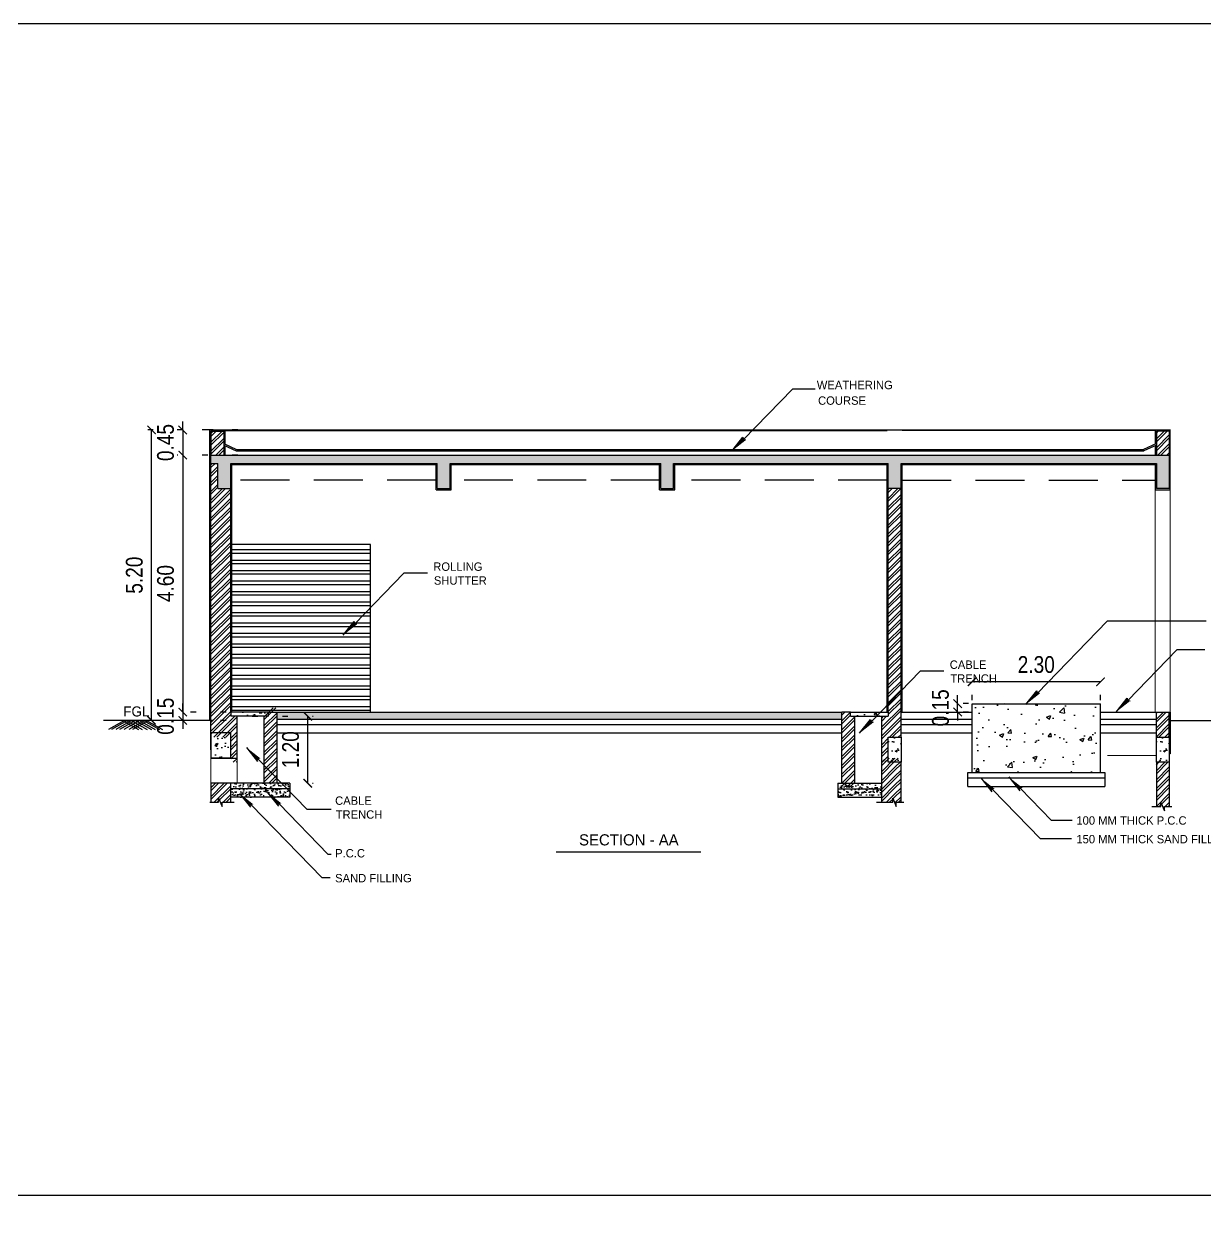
# Model space of a CAD drawing. Header units: metres. Extents: x 1422408 to 2267428, y 4130 to 80428.
# Drawn here: x 2267394.67 to 2267415.81, y 4237.39 to 4258.78 of the extents above; entities that cross this region are included whole.
import ezdxf

# ---------------------------------------------------------------- set-up
doc = ezdxf.new("R2010")
doc.units = ezdxf.units.M
doc.header["$LTSCALE"] = 3.5
doc.header["$MEASUREMENT"] = 0
doc.linetypes.add('DOT2', pattern=[0.125, 0, -0.125])
doc.linetypes.add('HIDDEN', pattern=[0.375, 0.25, -0.125])
doc.layers.get('0').update_dxf_attribs({"linetype": 'CONTINUOUS'})
doc.layers.get('DEFPOINTS').update_dxf_attribs({"linetype": 'CONTINUOUS'})
for name, color, linetype in [('ABOVE', 252, 'HIDDEN'), ('arrow', 30, 'CONTINUOUS'), ('COL', 2, 'CONTINUOUS'), ('COLUMN', 2, 'CONTINUOUS'), ('DOOR', 8, 'CONTINUOUS'), ('ED', 30, 'CONTINUOUS'), ('HATCH', 15, 'CONTINUOUS'), ('plastering', 42, 'CONTINUOUS'), ('TABLE', 14, 'CONTINUOUS'), ('TABLE TEXT', 7, 'CONTINUOUS'), ('TEXT', 4, 'CONTINUOUS'), ('TEXT1', 7, 'CONTINUOUS'), ('TEXT2', 7, 'CONTINUOUS'), ('WALL', 125, 'CONTINUOUS'), ('WALL HATCH', 15, 'CONTINUOUS')]:
    doc.layers.add(name, color=color, linetype=linetype)
doc.layers.add('BEAM', color=8, linetype='HIDDEN', lineweight=0)
doc.layers.add('EL', color=9, linetype='CONTINUOUS', lineweight=0)
doc.styles.add('ID', font='GOTHIC.TTF', dxfattribs={"width": 0.85})
doc.styles.add('USA TEXT', font='GOTHIC.TTF')
doc.dimstyles.new('1-100-ID', dxfattribs={"dimtxt": 0.3, "dimasz": 0.15, "dimexe": 0.1, "dimexo": 0.06, "dimgap": 0.15, "dimtad": 1, "dimzin": 3, "dimdsep": 46, "dimtxsty": 'ID', "dimblk": 'ARCHTICK', "dimcen": 0, "dimclrd": 252, "dimclre": 252, "dimclrt": 3, "dimadec": 0, "dimazin": 0, "dimtfac": 1, "dimtix": 1, "dimtmove": 2, "dimatfit": 3, "dimldrblk": 'OPEN90', "dimfxl": 0, "dimtolj": 1, "dimtzin": 0, "dimarcsym": 0})
pattern_1 = [(50, (2267607.98085, -771.11437), (0.358630091, -0.031376067), [0.0375, -0.4125]), (355, (2267607.98085, -771.11437), (-0.069375667, 0.376096067), [0.03, -0.33]), (100.4514, (2267608.01073, -771.11698), (0.28925469, 0.34471977), [0.031870095, -0.350571056]), (46.1842, (2267607.98085, -771.01437), (0.533620524, -0.082759507), [0.05625, -0.61875]), (96.6356, (2267608.0253, -771.02126), (0.467331353, 0.487058935), [0.047805144, -0.5258565]), (351.1842, (2267607.98085, -771.01437), (0.46733097, 0.4870593), [0.045, -0.495]), (21, (2267608.03085, -771.03937), (0.298453526, -0.201309445), [0.0375, -0.4125]), (326, (2267608.03085, -771.03937), (0.121657666, 0.362575023), [0.03, -0.33]), (71.4514, (2267608.05572, -771.05614), (0.420111314, 0.161265248), [0.031870095, -0.350571056]), (37.5, (2267607.98085, -771.11437), (0.0060799277, 0.166446927), [0, -0.326, 0, -0.335, 0, -0.33125]), (7.5, (2267607.98085, -771.11437), (0.131534769, 0.197205856), [0, -0.191, 0, -0.3185, 0, -0.12625]), (327.5, (2267607.86935, -771.11437), (0.266911218, -0.011277436), [0, -0.125, 0, -0.39, 0, -0.5175]), (317.5, (2267607.81935, -771.11437), (0.291593085, 0.050052491), [0, -0.1625, 0, -0.259, 0, -0.3675])]
pattern_2 = [(45, (2267607.98085, -771.11437), (-0.079549513, 0.079549513), []), (45, (2267608.03388, -771.11437), (-0.079549513, 0.079549513), [])]
pattern_3 = [(45, (2267354.96615, -730.11602), (-0.079549513, 0.079549513), []), (45, (2267355.01918, -730.11602), (-0.079549513, 0.079549513), [])]
pattern_4 = [(50, (2267607.98085, -771.56437), (0.358630091, -0.031376067), [0.0375, -0.4125]), (355, (2267607.98085, -771.56437), (-0.069375667, 0.376096067), [0.03, -0.33]), (100.4514, (2267608.01073, -771.56698), (0.28925469, 0.34471977), [0.031870095, -0.350571056]), (46.1842, (2267607.98085, -771.46437), (0.533620524, -0.082759507), [0.05625, -0.61875]), (96.6356, (2267608.0253, -771.47126), (0.467331353, 0.487058935), [0.047805144, -0.5258565]), (351.1842, (2267607.98085, -771.46437), (0.46733097, 0.4870593), [0.045, -0.495]), (21, (2267608.03085, -771.48937), (0.298453526, -0.201309445), [0.0375, -0.4125]), (326, (2267608.03085, -771.48937), (0.121657666, 0.362575023), [0.03, -0.33]), (71.4514, (2267608.05572, -771.50614), (0.420111314, 0.161265248), [0.031870095, -0.350571056]), (37.5, (2267607.98085, -771.56437), (0.0060799277, 0.166446927), [0, -0.326, 0, -0.335, 0, -0.33125]), (7.5, (2267607.98085, -771.56437), (0.131534769, 0.197205856), [0, -0.191, 0, -0.3185, 0, -0.12625]), (327.5, (2267607.86935, -771.56437), (0.266911218, -0.011277436), [0, -0.125, 0, -0.39, 0, -0.5175]), (317.5, (2267607.81935, -771.56437), (0.291593085, 0.050052491), [0, -0.1625, 0, -0.259, 0, -0.3675])]
pattern_5 = [(45, (2267607.98085, -771.48937), (-0.079549513, 0.079549513), []), (45, (2267608.03388, -771.48937), (-0.079549513, 0.079549513), [])]
pattern_6 = [(50, (2267354.96615, -730.11602), (0.1793150457, -0.0156880337), [0.01875, -0.20625]), (355, (2267354.96615, -730.11602), (-0.0346878334, 0.1880480334), [0.015, -0.165]), (100.4514, (2267354.98109, -730.11733), (0.1446273454, 0.1723598855), [0.0159350475, -0.175285528]), (46.1842, (2267354.96615, -730.06602), (0.266810262, -0.041379754), [0.028125, -0.309375]), (96.6356, (2267354.98838, -730.06947), (0.233665676, 0.243529468), [0.023902572, -0.26292825]), (351.1842, (2267354.96615, -730.06602), (0.233665486, 0.24352965), [0.0225, -0.2475]), (21, (2267354.99115, -730.07852), (0.149226763, -0.1006547227), [0.01875, -0.20625]), (326, (2267354.99115, -730.07852), (0.060828833, 0.181287511), [0.015, -0.165]), (71.4514, (2267355.00358, -730.0869), (0.210055657, 0.080632624), [0.0159350475, -0.175285528]), (37.5, (2267354.966145, -730.11602), (0.0030399638, 0.08322346346), [0, -0.163, 0, -0.1675, 0, -0.165625]), (7.5, (2267354.966145, -730.11602), (0.0657673844, 0.098602928), [0, -0.0955, 0, -0.15925, 0, -0.063125]), (327.5, (2267354.910395, -730.11602), (0.133455609, -0.0056387179), [0, -0.0625, 0, -0.195, 0, -0.25875]), (317.5, (2267354.8854, -730.11602), (0.1457965423, 0.0250262456), [0, -0.08125, 0, -0.1295, 0, -0.18375])]
pattern_7 = [(45, (2267607.98085, -771.56437), (-0.079549513, 0.079549513), []), (45, (2267608.03388, -771.56437), (-0.079549513, 0.079549513), [])]
pattern_8 = [(45, (2267354.96615, -730.19102), (-0.079549513, 0.079549513), []), (45, (2267355.01918, -730.19102), (-0.079549513, 0.079549513), [])]

# ---------------------------------------------------------------- blocks, each defined once
blk = doc.blocks.new('_ArchTick')
at = {"color": 0, "linetype": 'ByBlock', "const_width": 0.15}
blk.add_lwpolyline([(-0.5, -0.5), (0.5, 0.5)], dxfattribs=at)
blk = doc.blocks.new('*D209')
at = {"layer": 'DEFPOINTS', "color": 0, "transparency": 16777216}
for p in [(2267411.384, 4246.614), (2267411.641, 4246.614), (2267411.641, 4246.464)]:
    blk.add_point(p, dxfattribs=at)
at = {"layer": 'ED', "color": 252, "linetype": 'DOT2', "lineweight": -2, "transparency": 16777216}
for p, q in [((2267411.581, 4246.614), (2267411.284, 4246.614)), ((2267411.581, 4246.464), (2267411.284, 4246.464))]:
    blk.add_line(p, q, dxfattribs=at)
at = {"layer": 'ED', "color": 252, "lineweight": -2, "transparency": 16777216}
for p, q in [((2267411.384, 4246.614), (2267411.384, 4246.764)), ((2267411.384, 4246.464), (2267411.384, 4246.614)), ((2267411.384, 4246.464), (2267411.384, 4246.314))]:
    blk.add_line(p, q, dxfattribs=at)
at = {"layer": 'ED', "color": 252, "lineweight": -2, "transparency": 16777216, "xscale": 0.15, "yscale": 0.15, "zscale": 0.15}
for p, rotation in [((2267411.384, 4246.614), 270), ((2267411.384, 4246.464), 90)]:
    blk.add_blockref('_ArchTick', p, dxfattribs=dict(at, rotation=rotation))
at = {"layer": 'ED', "color": 3, "transparency": 16777216, "insert": (2267411.077, 4246.539), "char_height": 0.3, "attachment_point": 5, "rotation": 90, "style": 'ID'}
blk.add_mtext('\\A1;0.15', dxfattribs=at)
blk = doc.blocks.new('_Open90')
at = {"color": 0, "linetype": 'ByBlock', "lineweight": -2}
for p, q in [((0, 0), (-1, 0)), ((-0.5, 0.5), (0, 0)), ((0, 0), (-0.5, -0.5))]:
    blk.add_line(p, q, dxfattribs=at)
blk = doc.blocks.new('*D155')
at = {"layer": 'DEFPOINTS', "color": 0, "transparency": 16777216}
for p in [(2267398.698, 4246.389), (2267399.75, 4246.389), (2267398.698, 4245.189)]:
    blk.add_point(p, dxfattribs=at)
at = {"layer": 'ED', "color": 252, "linetype": 'DOT2', "lineweight": -2, "transparency": 16777216}
for p, q in [((2267398.758, 4246.389), (2267399.85, 4246.389)), ((2267398.758, 4245.189), (2267399.85, 4245.189))]:
    blk.add_line(p, q, dxfattribs=at)
at = {"layer": 'ED', "color": 252, "lineweight": -2, "transparency": 16777216}
blk.add_line((2267399.75, 4245.189), (2267399.75, 4246.389), dxfattribs=at)
at = {"layer": 'ED', "color": 252, "lineweight": -2, "transparency": 16777216, "xscale": 0.15, "yscale": 0.15, "zscale": 0.15}
for p, rotation in [((2267399.75, 4246.389), 90), ((2267399.75, 4245.189), 270)]:
    blk.add_blockref('_ArchTick', p, dxfattribs=dict(at, rotation=rotation))
at = {"layer": 'ED', "color": 3, "transparency": 16777216, "insert": (2267399.443, 4245.789), "char_height": 0.3, "attachment_point": 5, "rotation": 90, "style": 'ID'}
blk.add_mtext('\\A1;1.20', dxfattribs=at)
blk = doc.blocks.new('*D156')
at = {"layer": 'DEFPOINTS', "color": 0, "transparency": 16777216}
for p in [(2267411.641, 4247.005), (2267411.641, 4246.614), (2267413.941, 4246.614)]:
    blk.add_point(p, dxfattribs=at)
at = {"layer": 'ED', "color": 252, "linetype": 'DOT2', "lineweight": -2, "transparency": 16777216}
for p, q in [((2267411.641, 4246.674), (2267411.641, 4247.105)), ((2267413.941, 4246.674), (2267413.941, 4247.105))]:
    blk.add_line(p, q, dxfattribs=at)
at = {"layer": 'ED', "color": 252, "lineweight": -2, "transparency": 16777216}
blk.add_line((2267413.941, 4247.005), (2267411.641, 4247.005), dxfattribs=at)
at = {"layer": 'ED', "color": 252, "lineweight": -2, "transparency": 16777216, "xscale": 0.15, "yscale": 0.15, "zscale": 0.15, "rotation": 180}
blk.add_blockref('_ArchTick', (2267411.641, 4247.005), dxfattribs=at)
at = {"layer": 'ED', "color": 252, "lineweight": -2, "transparency": 16777216, "xscale": 0.15, "yscale": 0.15, "zscale": 0.15}
blk.add_blockref('_ArchTick', (2267413.941, 4247.005), dxfattribs=at)
at = {"layer": 'ED', "color": 3, "transparency": 16777216, "insert": (2267412.791, 4247.313), "char_height": 0.3, "attachment_point": 5, "style": 'ID'}
blk.add_mtext('\\A1;2.30', dxfattribs=at)
blk = doc.blocks.new('*D161')
at = {"layer": 'DEFPOINTS', "color": 0, "transparency": 16777216}
for p in [(2267398.558, 4251.514), (2267397.512, 4251.064), (2267398.558, 4251.064)]:
    blk.add_point(p, dxfattribs=at)
at = {"layer": 'ED', "color": 252, "lineweight": -2, "transparency": 16777216}
for p, q in [((2267397.512, 4251.514), (2267397.512, 4251.664)), ((2267397.512, 4251.514), (2267397.512, 4251.064)), ((2267397.512, 4251.064), (2267397.512, 4250.914))]:
    blk.add_line(p, q, dxfattribs=at)
at = {"layer": 'ED', "color": 252, "linetype": 'DOT2', "lineweight": -2, "transparency": 16777216}
for p, q in [((2267398.498, 4251.514), (2267397.412, 4251.514)), ((2267398.498, 4251.064), (2267397.412, 4251.064))]:
    blk.add_line(p, q, dxfattribs=at)
at = {"layer": 'ED', "color": 252, "lineweight": -2, "transparency": 16777216, "xscale": 0.15, "yscale": 0.15, "zscale": 0.15}
for p, rotation in [((2267397.512, 4251.514), 270), ((2267397.512, 4251.064), 90)]:
    blk.add_blockref('_ArchTick', p, dxfattribs=dict(at, rotation=rotation))
at = {"layer": 'ED', "color": 3, "transparency": 16777216, "insert": (2267397.205, 4251.289), "char_height": 0.3, "attachment_point": 5, "rotation": 90, "style": 'ID'}
blk.add_mtext('\\A1;0.45', dxfattribs=at)
blk = doc.blocks.new('*D162')
at = {"layer": 'DEFPOINTS', "color": 0, "transparency": 16777216}
for p in [(2267398.558, 4251.064), (2267397.512, 4246.464), (2267398.35, 4246.464)]:
    blk.add_point(p, dxfattribs=at)
at = {"layer": 'ED', "color": 252, "linetype": 'DOT2', "lineweight": -2, "transparency": 16777216}
for p, q in [((2267398.498, 4251.064), (2267397.412, 4251.064)), ((2267398.29, 4246.464), (2267397.412, 4246.464))]:
    blk.add_line(p, q, dxfattribs=at)
at = {"layer": 'ED', "color": 252, "lineweight": -2, "transparency": 16777216}
blk.add_line((2267397.512, 4251.064), (2267397.512, 4246.464), dxfattribs=at)
at = {"layer": 'ED', "color": 252, "lineweight": -2, "transparency": 16777216, "xscale": 0.15, "yscale": 0.15, "zscale": 0.15}
for p, rotation in [((2267397.512, 4251.064), 90), ((2267397.512, 4246.464), 270)]:
    blk.add_blockref('_ArchTick', p, dxfattribs=dict(at, rotation=rotation))
at = {"layer": 'ED', "color": 3, "transparency": 16777216, "insert": (2267397.205, 4248.764), "char_height": 0.3, "attachment_point": 5, "rotation": 90, "style": 'ID'}
blk.add_mtext('\\A1;4.60', dxfattribs=at)
blk = doc.blocks.new('*D163')
at = {"layer": 'DEFPOINTS', "color": 0, "transparency": 16777216}
for p in [(2267398.35, 4246.464), (2267397.512, 4246.314), (2267398.35, 4246.314)]:
    blk.add_point(p, dxfattribs=at)
at = {"layer": 'ED', "color": 252, "lineweight": -2, "transparency": 16777216}
for p, q in [((2267397.512, 4246.464), (2267397.512, 4246.614)), ((2267397.512, 4246.464), (2267397.512, 4246.314)), ((2267397.512, 4246.314), (2267397.512, 4246.164))]:
    blk.add_line(p, q, dxfattribs=at)
at = {"layer": 'ED', "color": 252, "linetype": 'DOT2', "lineweight": -2, "transparency": 16777216}
for p, q in [((2267398.29, 4246.464), (2267397.412, 4246.464)), ((2267398.29, 4246.314), (2267397.412, 4246.314))]:
    blk.add_line(p, q, dxfattribs=at)
at = {"layer": 'ED', "color": 252, "lineweight": -2, "transparency": 16777216, "xscale": 0.15, "yscale": 0.15, "zscale": 0.15}
for p, rotation in [((2267397.512, 4246.464), 270), ((2267397.512, 4246.314), 90)]:
    blk.add_blockref('_ArchTick', p, dxfattribs=dict(at, rotation=rotation))
at = {"layer": 'ED', "color": 3, "transparency": 16777216, "insert": (2267397.205, 4246.389), "char_height": 0.3, "attachment_point": 5, "rotation": 90, "style": 'ID'}
blk.add_mtext('\\A1;0.15', dxfattribs=at)
blk = doc.blocks.new('*D164')
at = {"layer": 'DEFPOINTS', "color": 0, "transparency": 16777216}
for p in [(2267396.954, 4251.514), (2267398.12, 4251.514), (2267398.12, 4246.314)]:
    blk.add_point(p, dxfattribs=at)
at = {"layer": 'ED', "color": 252, "linetype": 'DOT2', "lineweight": -2, "transparency": 16777216}
for p, q in [((2267398.06, 4251.514), (2267396.854, 4251.514)), ((2267398.06, 4246.314), (2267396.854, 4246.314))]:
    blk.add_line(p, q, dxfattribs=at)
at = {"layer": 'ED', "color": 252, "lineweight": -2, "transparency": 16777216}
blk.add_line((2267396.954, 4246.314), (2267396.954, 4251.514), dxfattribs=at)
at = {"layer": 'ED', "color": 252, "lineweight": -2, "transparency": 16777216, "xscale": 0.15, "yscale": 0.15, "zscale": 0.15}
for p, rotation in [((2267396.954, 4251.514), 90), ((2267396.954, 4246.314), 270)]:
    blk.add_blockref('_ArchTick', p, dxfattribs=dict(at, rotation=rotation))
at = {"layer": 'ED', "color": 3, "transparency": 16777216, "insert": (2267396.647, 4248.914), "char_height": 0.3, "attachment_point": 5, "rotation": 90, "style": 'ID'}
blk.add_mtext('\\A1;5.20', dxfattribs=at)

msp = doc.modelspace()

# ---------------------------------------------------------------- hatches: boundary and pattern name
at = {"layer": 'arrow'}
for points in [[(2267407.53785, 4251.38496), (2267407.54841, 4251.34243), (2267407.59095, 4251.33186), (2267407.34141, 4251.13542)], [(2267400.57885, 4248.08737), (2267400.58941, 4248.04483), (2267400.63195, 4248.03426), (2267400.38241, 4247.83783)], [(2267412.79843, 4246.84614), (2267412.809, 4246.8036), (2267412.85154, 4246.79304), (2267412.602, 4246.5966)], [(2267414.41617, 4246.71337), (2267414.42674, 4246.67083), (2267414.46927, 4246.66026), (2267414.21973, 4246.46383)], [(2267409.82385, 4246.33237), (2267409.83441, 4246.28983), (2267409.87695, 4246.27926), (2267409.62741, 4246.08283)], [(2267398.8514, 4245.57963), (2267398.86197, 4245.62216), (2267398.90451, 4245.63273), (2267398.65497, 4245.82917)], [(2267411.99341, 4245.03429), (2267412.00398, 4245.07683), (2267412.04652, 4245.08739), (2267411.79698, 4245.28383)], [(2267412.49441, 4245.05229), (2267412.50498, 4245.09483), (2267412.54752, 4245.10539), (2267412.29798, 4245.30183)], [(2267398.7244, 4244.75863), (2267398.73497, 4244.80116), (2267398.77751, 4244.81173), (2267398.52797, 4245.00817)], [(2267399.2254, 4244.77663), (2267399.23597, 4244.81916), (2267399.27851, 4244.82973), (2267399.02897, 4245.02617)]]:
    msp.add_hatch(color=256, dxfattribs=at).paths.add_polyline_path(points)
at = {"layer": 'DOOR'}
h = msp.add_hatch(dxfattribs=at)
h.set_pattern_fill('ANSI32', color=8, scale=0.5, angle=135, style=0)
h.set_pattern_definition([(180, (2267607.98085, -771.56437), (0, -0.1875), []), (180, (2267607.91835, -771.50187), (0, -0.1875), [])])
h.paths.add_polyline_path([(2267400.87087, 4249.46383), (2267398.39087, 4249.46383), (2267398.39087, 4246.46383), (2267399.04587, 4246.46383), (2267399.20087, 4246.46383), (2267400.87087, 4246.46383)])
at = {"layer": 'ED'}
h = msp.add_hatch(dxfattribs=at)
h.set_pattern_fill('AR-SAND,_I', color=256, scale=0.05, style=2)
h.set_pattern_definition([(37.5, (2267354.966145, -730.11602), (-0.0031496679, 0.0963411885), [0, -0.076, 0, -0.085, 0, -0.08125]), (7.5, (2267354.96615, -730.11602), (0.0884888353, 0.1411073033), [0, -0.041, 0, -0.0685, 0, -0.02625]), (327.5, (2267354.904645, -730.11602), (0.1557070931, 0.0002829527), [0, -0.025, 0, -0.09, 0, -0.1175]), (317.5, (2267354.90465, -730.11602), (0.1503063302, 0.0438837782), [0, -0.0125, 0, -0.059, 0, -0.0675])])
h.paths.add_polyline_path([(2267410.02587, 4245.08883), (2267409.24087, 4245.08883), (2267409.24087, 4244.93883), (2267410.02587, 4244.93883)])
at = {"layer": 'HATCH'}
h = msp.add_hatch(dxfattribs=at)
h.set_pattern_fill('ANSI32', color=256, scale=0.3, style=0)
h.set_pattern_definition(pattern_8)
h.paths.add_polyline_path([(2267398.24587, 4251.49383), (2267398.01587, 4251.49383), (2267398.01587, 4251.06383), (2267398.24587, 4251.06383)])
h = msp.add_hatch(dxfattribs=at)
h.set_pattern_fill('ANSI32', color=256, scale=0.3, style=0)
h.set_pattern_definition(pattern_8)
h.paths.add_polyline_path([(2267415.17087, 4251.49383), (2267414.94087, 4251.49383), (2267414.94087, 4251.06383), (2267415.17087, 4251.06383)])
h = msp.add_hatch(dxfattribs=at)
h.set_pattern_fill('AR-CONC', color=256, scale=0.05, style=0)
h.set_pattern_definition(pattern_1)
h.paths.add_polyline_path([(2267406.29837, 4250.91383), (2267410.14087, 4250.91383), (2267410.14087, 4250.46383), (2267410.37087, 4250.46383), (2267410.37087, 4250.91383), (2267414.94087, 4250.91383), (2267414.94087, 4250.46383), (2267415.17087, 4250.46383), (2267415.17087, 4251.06383), (2267410.37087, 4251.06383), (2267398.01587, 4251.06383), (2267398.01587, 4250.91383), (2267398.14087, 4250.91383), (2267398.14087, 4250.46383), (2267398.37087, 4250.46383), (2267398.37087, 4250.91383), (2267402.06837, 4250.91383), (2267402.06837, 4250.46383), (2267402.29837, 4250.46383), (2267402.29837, 4250.91383), (2267406.06837, 4250.91383), (2267406.06837, 4250.46383), (2267406.29837, 4250.46383)])
h.paths.add_polyline_path([(2267413.81028, 4250.46946), (2267413.81028, 4251.05819), (2267414.15135, 4251.05819), (2267414.15135, 4250.46946)], flags=25)
h = msp.add_hatch(dxfattribs=at)
h.set_pattern_fill('ANSI32', color=256, scale=0.3, style=0)
h.set_pattern_definition(pattern_2)
h.paths.add_polyline_path([(2267398.37087, 4250.46383), (2267398.14087, 4250.46383), (2267398.14087, 4250.91383), (2267398.01587, 4250.91383), (2267398.01587, 4246.01383), (2267398.37087, 4246.01383), (2267398.37087, 4245.56383), (2267398.48587, 4245.56383), (2267398.48587, 4246.38883), (2267398.37087, 4246.38883), (2267398.37087, 4246.46383)])
h = msp.add_hatch(dxfattribs=at)
h.set_pattern_fill('ANSI32', color=256, scale=0.3, style=0)
h.set_pattern_definition(pattern_2)
h.paths.add_polyline_path([(2267410.37087, 4250.46383), (2267410.14087, 4250.46383), (2267410.14087, 4246.46383), (2267410.14087, 4246.38883), (2267410.02587, 4246.38883), (2267410.02587, 4245.56383), (2267410.14087, 4245.56383), (2267410.14087, 4246.01383), (2267410.37087, 4246.01383)])
h = msp.add_hatch(dxfattribs=at)
h.set_pattern_fill('AR-CONC', color=256, scale=0.1, style=0)
h.set_pattern_definition([(50, (2267354.96615, -730.191), (0.71726018, -0.062752135), [0.075, -0.825]), (355, (2267354.96615, -730.191), (-0.13875133, 0.75219213), [0.06, -0.66]), (100.4514, (2267355.0259, -730.19625), (0.57850938, 0.68943954), [0.06374019, -0.70114211]), (46.1842, (2267354.96615, -729.991), (1.06724105, -0.16551901), [0.1125, -1.2375]), (96.6356, (2267355.0551, -730.0048), (0.9346627, 0.97411787), [0.09561029, -1.051713]), (351.1842, (2267354.9661, -729.991), (0.93466195, 0.9741186), [0.09, -0.99]), (21, (2267355.06615, -730.041), (0.59690705, -0.40261889), [0.075, -0.825]), (326, (2267355.06615, -730.041), (0.24331533, 0.72515005), [0.06, -0.66]), (71.4514, (2267355.1159, -730.0746), (0.84022263, 0.3225305), [0.06374019, -0.70114211]), (37.5, (2267354.96615, -730.19102), (0.012159855, 0.332893854), [0, -0.652, 0, -0.67, 0, -0.6625]), (7.5, (2267354.96615, -730.19102), (0.263069537, 0.394411712), [0, -0.382, 0, -0.637, 0, -0.2525]), (327.5, (2267354.74315, -730.19102), (0.533822436, -0.022554872), [0, -0.25, 0, -0.78, 0, -1.035]), (317.5, (2267354.64315, -730.191), (0.58318617, 0.100104982), [0, -0.325, 0, -0.518, 0, -0.735])])
h.paths.add_polyline_path([(2267413.94087, 4246.61383), (2267411.64087, 4246.61383), (2267411.64087, 4245.38383), (2267413.94087, 4245.38383)])
h = msp.add_hatch(dxfattribs=at)
h.set_pattern_fill('AR-CONC', color=256, scale=0.05, style=0)
h.set_pattern_definition(pattern_4)
h.paths.add_polyline_path([(2267399.04587, 4246.46383), (2267398.37087, 4246.46383), (2267398.37087, 4246.38883), (2267399.04587, 4246.38883)])
h = msp.add_hatch(dxfattribs=at)
h.set_pattern_fill('ANSI32', color=256, scale=0.3, style=0)
h.set_pattern_definition(pattern_5)
h.paths.add_polyline_path([(2267399.20087, 4246.53883), (2267399.04587, 4246.53883), (2267399.04587, 4246.46383), (2267398.97087, 4246.46383), (2267398.97087, 4245.18883), (2267399.20087, 4245.18883)])
h = msp.add_hatch(dxfattribs=at)
h.set_pattern_fill('AR-CONC', color=256, scale=0.05, style=0)
h.set_pattern_definition(pattern_1)
h.paths.add_polyline_path([(2267409.31087, 4246.46383), (2267399.20087, 4246.46383), (2267399.20087, 4246.33883), (2267409.31087, 4246.33883)])
h = msp.add_hatch(dxfattribs=at)
h.set_pattern_fill('ANSI32', color=256, scale=0.3, style=0)
h.set_pattern_definition(pattern_7)
h.paths.add_polyline_path([(2267409.54087, 4246.38883), (2267409.46587, 4246.38883), (2267409.46587, 4246.46383), (2267409.31087, 4246.46383), (2267409.31087, 4245.11383), (2267409.54087, 4245.11383)])
h = msp.add_hatch(dxfattribs=at)
h.set_pattern_fill('AR-CONC', color=256, scale=0.05, style=0)
h.set_pattern_definition(pattern_4)
h.paths.add_polyline_path([(2267410.14087, 4246.46383), (2267409.46587, 4246.46383), (2267409.46587, 4246.38883), (2267410.14087, 4246.38883)])
h = msp.add_hatch(dxfattribs=at)
h.set_pattern_fill('ANSI32', color=256, scale=0.3, style=0)
h.set_pattern_definition(pattern_2)
h.paths.add_polyline_path([(2267415.17087, 4246.46383), (2267414.94087, 4246.46383), (2267414.94087, 4246.33883), (2267414.94087, 4246.01383), (2267415.17087, 4246.01383)])
h = msp.add_hatch(dxfattribs=at)
h.set_pattern_fill('AR-CONC', color=256, scale=0.05, style=0)
h.set_pattern_definition([(50, (2267607.98085, -771.18937), (0.358630091, -0.031376067), [0.0375, -0.4125]), (355, (2267607.98085, -771.18937), (-0.069375667, 0.376096067), [0.03, -0.33]), (100.4514, (2267608.01073, -771.19198), (0.28925469, 0.34471977), [0.031870095, -0.350571056]), (46.1842, (2267607.98085, -771.08937), (0.533620524, -0.082759507), [0.05625, -0.61875]), (96.6356, (2267608.0253, -771.09626), (0.467331353, 0.487058935), [0.047805144, -0.5258565]), (351.1842, (2267607.98085, -771.08937), (0.46733097, 0.4870593), [0.045, -0.495]), (21, (2267608.03085, -771.11437), (0.298453526, -0.201309445), [0.0375, -0.4125]), (326, (2267608.03085, -771.11437), (0.121657666, 0.362575023), [0.03, -0.33]), (71.4514, (2267608.05572, -771.13114), (0.420111314, 0.161265248), [0.031870095, -0.350571056]), (37.5, (2267607.98085, -771.18937), (0.0060799277, 0.166446927), [0, -0.326, 0, -0.335, 0, -0.33125]), (7.5, (2267607.98085, -771.18937), (0.131534769, 0.197205856), [0, -0.191, 0, -0.3185, 0, -0.12625]), (327.5, (2267607.86935, -771.18937), (0.266911218, -0.011277436), [0, -0.125, 0, -0.39, 0, -0.5175]), (317.5, (2267607.81935, -771.18937), (0.291593085, 0.050052491), [0, -0.1625, 0, -0.259, 0, -0.3675])])
h.paths.add_polyline_path([(2267398.37087, 4246.08883), (2267398.01587, 4246.08883), (2267398.01587, 4245.63883), (2267398.37087, 4245.63883)])
h = msp.add_hatch(dxfattribs=at)
h.set_pattern_fill('AR-CONC', color=256, scale=0.05, style=0)
h.set_pattern_definition(pattern_4)
h.paths.add_polyline_path([(2267410.37087, 4246.01383), (2267410.14087, 4246.01383), (2267410.14087, 4245.56383), (2267410.37087, 4245.56383)])
h = msp.add_hatch(dxfattribs=at)
h.set_pattern_fill('AR-CONC', color=256, scale=0.05, style=0)
h.set_pattern_definition([(50, (2267612.78085, -771.56437), (0.358630091, -0.031376067), [0.0375, -0.4125]), (355, (2267612.78085, -771.56437), (-0.069375667, 0.376096067), [0.03, -0.33]), (100.4514, (2267612.81073, -771.56698), (0.28925469, 0.34471977), [0.031870095, -0.350571056]), (46.1842, (2267612.78085, -771.46437), (0.533620524, -0.082759507), [0.05625, -0.61875]), (96.6356, (2267612.8253, -771.47126), (0.467331353, 0.487058935), [0.047805144, -0.5258565]), (351.1842, (2267612.78085, -771.46437), (0.46733097, 0.4870593), [0.045, -0.495]), (21, (2267612.83085, -771.48937), (0.298453526, -0.201309445), [0.0375, -0.4125]), (326, (2267612.83085, -771.48937), (0.121657666, 0.362575023), [0.03, -0.33]), (71.4514, (2267612.85572, -771.50614), (0.420111314, 0.161265248), [0.031870095, -0.350571056]), (37.5, (2267612.78085, -771.56437), (0.0060799277, 0.166446927), [0, -0.326, 0, -0.335, 0, -0.33125]), (7.5, (2267612.78085, -771.56437), (0.131534769, 0.197205856), [0, -0.191, 0, -0.3185, 0, -0.12625]), (327.5, (2267612.66935, -771.56437), (0.266911218, -0.011277436), [0, -0.125, 0, -0.39, 0, -0.5175]), (317.5, (2267612.61935, -771.56437), (0.291593085, 0.050052491), [0, -0.1625, 0, -0.259, 0, -0.3675])])
h.paths.add_polyline_path([(2267415.17087, 4246.01383), (2267414.94087, 4246.01383), (2267414.94087, 4245.56383), (2267415.17087, 4245.56383)])
h = msp.add_hatch(dxfattribs=at)
h.set_pattern_fill('ANSI32', color=256, scale=0.3, style=0)
h.set_pattern_definition(pattern_3)
h.paths.add_polyline_path([(2267410.25587, 4245.63883), (2267410.02587, 4245.63883), (2267410.02587, 4244.84888), (2267410.22089, 4244.84888), (2267410.22089, 4244.92026), (2267410.25587, 4244.84038)])
h = msp.add_hatch(dxfattribs=at)
h.set_pattern_fill('ANSI32', color=256, scale=0.3, style=0)
h.set_pattern_definition(pattern_3)
h.paths.add_polyline_path([(2267410.37087, 4245.63883), (2267410.25587, 4245.63883), (2267410.25587, 4244.84038), (2267410.28612, 4244.77129), (2267410.28612, 4244.84888), (2267410.37087, 4244.84888)])
h = msp.add_hatch(dxfattribs=at)
h.set_pattern_fill('ANSI32', color=256, scale=0.3, style=0)
h.set_pattern_definition(pattern_7)
h.paths.add_polyline_path([(2267415.17087, 4245.56383), (2267414.94087, 4245.56383), (2267414.94087, 4244.77388), (2267415.01988, 4244.77388), (2267415.01988, 4244.84526), (2267415.08511, 4244.69629), (2267415.08511, 4244.77388), (2267415.17087, 4244.77388)])
h = msp.add_hatch(dxfattribs=at)
h.set_pattern_fill('ANSI32', color=256, scale=0.3, style=0)
h.set_pattern_definition(pattern_5)
h.paths.add_polyline_path([(2267398.37087, 4245.18883), (2267398.01587, 4245.18883), (2267398.01587, 4244.84888), (2267398.15366, 4244.84888), (2267398.15366, 4244.92026), (2267398.21888, 4244.77129), (2267398.21888, 4244.84888), (2267398.37087, 4244.84888)])
h = msp.add_hatch(dxfattribs=at)
h.set_pattern_fill('AR-CONC', color=256, scale=0.025, style=0)
h.set_pattern_definition(pattern_6)
h.paths.add_polyline_path([(2267399.43087, 4245.18883), (2267398.37087, 4245.18883), (2267398.37087, 4245.08883), (2267399.43087, 4245.08883)])
h = msp.add_hatch(dxfattribs=at)
h.set_pattern_fill('AR-CONC', color=256, scale=0.025, style=0)
h.set_pattern_definition(pattern_6)
h.paths.add_polyline_path([(2267410.02587, 4245.18883), (2267409.24087, 4245.18883), (2267409.24087, 4245.08883), (2267410.02587, 4245.08883)])
h = msp.add_hatch(dxfattribs=at)
h.set_pattern_fill('AR-SAND', color=256, scale=0.05, style=0)
h.set_pattern_definition([(37.5, (2267607.98085, -771.48937), (-0.0031496679, 0.0963411885), [0, -0.076, 0, -0.085, 0, -0.08125]), (7.5, (2267607.98085, -771.48937), (0.0884888353, 0.1411073033), [0, -0.041, 0, -0.0685, 0, -0.02625]), (327.5, (2267607.91935, -771.48937), (0.1557070931, 0.0002829527), [0, -0.025, 0, -0.09, 0, -0.1175]), (317.5, (2267607.91935, -771.48937), (0.1503063302, 0.0438837782), [0, -0.0125, 0, -0.059, 0, -0.0675])])
h.paths.add_polyline_path([(2267399.43087, 4245.08883), (2267398.37087, 4245.08883), (2267398.37087, 4244.93883), (2267399.43087, 4244.93883)])

# ---------------------------------------------------------------- linework, layer by layer
at = {"layer": 'ABOVE'}
for p, q in [((2267402.04837, 4250.61383), (2267398.39087, 4250.61383)), ((2267406.04837, 4250.61383), (2267402.31837, 4250.61383)), ((2267410.12087, 4250.61383), (2267406.31837, 4250.61383)), ((2267410.39087, 4250.61383), (2267414.92087, 4250.61383))]:
    msp.add_line(p, q, dxfattribs=at)
at = {"layer": 'arrow'}
for p, q in [((2267407.55021, 4251.34198), (2267408.42859, 4252.24661)), ((2267408.83565, 4252.24661), (2267408.42859, 4252.24661)), ((2267407.34141, 4251.13542), (2267407.53785, 4251.38496)), ((2267407.53785, 4251.38496), (2267407.54841, 4251.34243)), ((2267407.59095, 4251.33186), (2267407.54841, 4251.34243)), ((2267400.59121, 4248.04438), (2267401.46959, 4248.94901)), ((2267401.89407, 4248.94901), (2267401.46959, 4248.94901)), ((2267400.38241, 4247.83783), (2267400.57885, 4248.08737)), ((2267400.57885, 4248.08737), (2267400.58941, 4248.04483)), ((2267400.63195, 4248.03426), (2267400.58941, 4248.04483)), ((2267412.8108, 4246.80316), (2267414.06203, 4248.09178)), ((2267415.83347, 4248.09178), (2267414.06203, 4248.09178)), ((2267414.42853, 4246.67038), (2267415.30691, 4247.57501)), ((2267415.80805, 4247.57501), (2267415.30691, 4247.57501)), ((2267409.83621, 4246.28938), (2267410.71459, 4247.19401)), ((2267411.13907, 4247.19401), (2267410.71459, 4247.19401)), ((2267412.602, 4246.5966), (2267412.79843, 4246.84614)), ((2267412.79843, 4246.84614), (2267412.809, 4246.8036)), ((2267412.85154, 4246.79304), (2267412.809, 4246.8036)), ((2267414.21973, 4246.46383), (2267414.41617, 4246.71337)), ((2267414.41617, 4246.71337), (2267414.42674, 4246.67083)), ((2267414.46927, 4246.66026), (2267414.42674, 4246.67083)), ((2267409.62741, 4246.08283), (2267409.82385, 4246.33237)), ((2267409.82385, 4246.33237), (2267409.83441, 4246.28983)), ((2267409.87695, 4246.27926), (2267409.83441, 4246.28983)), ((2267398.65497, 4245.82917), (2267398.8514, 4245.57963)), ((2267398.86377, 4245.62261), (2267399.74215, 4244.71798)), ((2267411.79698, 4245.28383), (2267411.99341, 4245.03429)), ((2267412.29798, 4245.30183), (2267412.49441, 4245.05229)), ((2267398.52797, 4245.00817), (2267398.7244, 4244.75863)), ((2267399.02897, 4245.02617), (2267399.2254, 4244.77663)), ((2267412.00578, 4245.07727), (2267412.86473, 4244.19264)), ((2267412.50678, 4245.09527), (2267413.06085, 4244.52464)), ((2267398.73677, 4244.80161), (2267400.00645, 4243.49398)), ((2267399.23777, 4244.81961), (2267400.11615, 4243.91498)), ((2267400.16663, 4244.71798), (2267399.74215, 4244.71798)), ((2267413.43564, 4244.52464), (2267413.06085, 4244.52464)), ((2267413.42264, 4244.19264), (2267412.86473, 4244.19264)), ((2267400.16663, 4243.91498), (2267400.11615, 4243.91498)), ((2267400.15363, 4243.49398), (2267400.00645, 4243.49398))]:
    msp.add_line(p, q, dxfattribs=at)
at = {"layer": 'BEAM'}
msp.add_line((2267414.94087, 4245.68383), (2267413.94087, 4245.68383), dxfattribs=at)
at = {"layer": 'COL', "color": 250}
for p, q in [((2267397.99587, 4251.51383), (2267410.12087, 4251.51383)), ((2267398.26587, 4251.50672), (2267410.12087, 4251.50672)), ((2267410.12087, 4251.51383), (2267415.19087, 4251.51383)), ((2267414.92087, 4251.50672), (2267410.39087, 4251.50672))]:
    msp.add_line(p, q, dxfattribs=at)
at = {"layer": 'COL', "color": 8}
for p, q in [((2267398.24608, 4251.27384), (2267398.47587, 4251.16383)), ((2267398.24608, 4251.24338), (2267398.46803, 4251.13883)), ((2267398.46803, 4251.13883), (2267414.71892, 4251.13883)), ((2267398.47587, 4251.16383), (2267414.71108, 4251.16383)), ((2267414.94087, 4251.27384), (2267414.71108, 4251.16383)), ((2267414.94087, 4251.24338), (2267414.71892, 4251.13883))]:
    msp.add_line(p, q, dxfattribs=at)
at = {"layer": 'COL'}
for p, q in [((2267399.04587, 4246.46383), (2267398.37087, 4246.46383)), ((2267398.37087, 4246.46383), (2267398.37087, 4246.38883)), ((2267399.04587, 4246.38883), (2267399.04587, 4246.46383)), ((2267409.46587, 4246.46383), (2267410.14087, 4246.46383)), ((2267409.46587, 4246.38883), (2267409.46587, 4246.46383)), ((2267410.14087, 4246.46383), (2267410.14087, 4246.38883)), ((2267399.04587, 4246.38883), (2267398.37087, 4246.38883)), ((2267409.46587, 4246.38883), (2267410.14087, 4246.38883)), ((2267399.43087, 4245.18883), (2267398.37087, 4245.18883)), ((2267399.43087, 4245.18883), (2267399.43087, 4244.93883)), ((2267409.24087, 4245.18883), (2267410.02587, 4245.18883)), ((2267409.24087, 4245.18883), (2267409.24087, 4244.93883)), ((2267399.43087, 4245.08883), (2267398.37087, 4245.08883)), ((2267399.43087, 4244.93883), (2267398.37087, 4244.93883)), ((2267409.24087, 4245.08883), (2267410.02587, 4245.08883)), ((2267409.24087, 4244.93883), (2267410.02587, 4244.93883))]:
    msp.add_line(p, q, dxfattribs=at)
at = {"layer": 'COL', "color": 2}
for p, q in [((2267399.20087, 4246.46383), (2267409.31087, 4246.46383)), ((2267410.37087, 4246.46383), (2267411.64087, 4246.46383)), ((2267413.94087, 4246.46383), (2267414.94087, 4246.46383)), ((2267414.94087, 4246.33883), (2267414.94087, 4246.46383)), ((2267399.20087, 4246.33883), (2267409.31087, 4246.33883)), ((2267410.37087, 4246.33883), (2267411.64087, 4246.33883)), ((2267413.94087, 4246.33883), (2267414.94087, 4246.33883))]:
    msp.add_line(p, q, dxfattribs=at)
at = {"layer": 'COL'}
for points in [[(2267398.01587, 4245.63883), (2267398.37087, 4245.63883), (2267398.37087, 4246.08883), (2267398.01587, 4246.08883)], [(2267410.37087, 4245.56383), (2267410.14087, 4245.56383), (2267410.14087, 4246.01383), (2267410.37087, 4246.01383)], [(2267415.17087, 4245.56383), (2267414.94087, 4245.56383), (2267414.94087, 4246.01383), (2267415.17087, 4246.01383)]]:
    msp.add_lwpolyline(points, close=True, dxfattribs=at)
at = {"layer": 'COLUMN'}
for p, q in [((2267398.01587, 4251.06383), (2267410.37087, 4251.06383)), ((2267398.01587, 4250.91383), (2267398.01587, 4251.06383)), ((2267398.01587, 4250.91383), (2267398.14087, 4250.91383)), ((2267398.14087, 4250.46383), (2267398.14087, 4250.91383)), ((2267398.37087, 4250.91383), (2267402.06837, 4250.91383)), ((2267398.37087, 4250.46383), (2267398.37087, 4250.91383)), ((2267402.06837, 4250.46383), (2267402.06837, 4250.91383)), ((2267402.29837, 4250.46383), (2267402.29837, 4250.91383)), ((2267402.29837, 4250.91383), (2267406.06837, 4250.91383)), ((2267406.06837, 4250.46383), (2267406.06837, 4250.91383)), ((2267406.29837, 4250.46383), (2267406.29837, 4250.91383)), ((2267406.29837, 4250.91383), (2267410.14087, 4250.91383)), ((2267410.14087, 4250.46383), (2267410.14087, 4250.91383)), ((2267410.37087, 4251.06383), (2267415.17087, 4251.06383)), ((2267410.37087, 4250.46383), (2267410.37087, 4250.91383)), ((2267410.37087, 4250.91383), (2267414.94087, 4250.91383)), ((2267414.94087, 4250.91383), (2267414.94087, 4250.46383)), ((2267415.17087, 4251.06383), (2267415.17087, 4250.46383)), ((2267398.14087, 4250.46383), (2267398.37087, 4250.46383)), ((2267402.06837, 4250.46383), (2267402.29837, 4250.46383)), ((2267406.06837, 4250.46383), (2267406.29837, 4250.46383)), ((2267410.37087, 4250.46383), (2267410.14087, 4250.46383)), ((2267415.17087, 4250.46383), (2267414.94087, 4250.46383))]:
    msp.add_line(p, q, dxfattribs=at)
at = {"layer": 'DOOR'}
for p, q in [((2267400.87087, 4249.46383), (2267398.39087, 4249.46383)), ((2267400.87087, 4246.46383), (2267400.87087, 4249.46383))]:
    msp.add_line(p, q, dxfattribs=at)
at = {"layer": 'ED'}
for p, q in [((2267415.19087, 4246.46383), (2267415.19087, 4245.71383)), ((2267415.19087, 4245.71383), (2267415.17087, 4245.71383))]:
    msp.add_line(p, q, dxfattribs=at)
at = {"layer": 'EL'}
for p, q in [((2267414.92087, 4250.44383), (2267414.92087, 4246.46383)), ((2267415.19087, 4250.44383), (2267415.19087, 4246.46383)), ((2267415.17087, 4246.46383), (2267415.19087, 4246.46383)), ((2267398.01587, 4245.63883), (2267398.01587, 4245.18883)), ((2267398.48587, 4245.63883), (2267398.48587, 4245.18883))]:
    msp.add_line(p, q, dxfattribs=at)
at = {"layer": 'plastering'}
for p, q in [((2267397.99587, 4246.31383), (2267397.99587, 4251.51383)), ((2267397.99587, 4251.51383), (2267398.26587, 4251.50672)), ((2267398.26587, 4251.50672), (2267398.26587, 4251.26436)), ((2267415.19087, 4251.51383), (2267414.92087, 4251.50672)), ((2267414.92087, 4251.50672), (2267414.92087, 4251.26426)), ((2267415.19087, 4250.44383), (2267415.19087, 4251.51383)), ((2267398.26587, 4251.23406), (2267398.26587, 4251.06383)), ((2267414.92087, 4251.23396), (2267414.92087, 4251.06383)), ((2267398.39087, 4246.46383), (2267398.39087, 4250.89383)), ((2267398.39087, 4250.89383), (2267402.04837, 4250.89383)), ((2267402.04837, 4250.44383), (2267402.04837, 4250.89383)), ((2267402.31837, 4250.44383), (2267402.31837, 4250.89383)), ((2267402.31837, 4250.89383), (2267406.04837, 4250.89383)), ((2267406.04837, 4250.44383), (2267406.04837, 4250.89383)), ((2267406.31837, 4250.44383), (2267406.31837, 4250.89383)), ((2267406.31837, 4250.89383), (2267410.12087, 4250.89383)), ((2267410.12087, 4246.46383), (2267410.12087, 4250.89383)), ((2267410.39087, 4246.46383), (2267410.39087, 4250.89383)), ((2267410.39087, 4250.89383), (2267414.92087, 4250.89383)), ((2267414.92087, 4250.89383), (2267414.92087, 4250.44383)), ((2267402.04837, 4250.44383), (2267402.31837, 4250.44383)), ((2267406.04837, 4250.44383), (2267406.31837, 4250.44383)), ((2267414.92087, 4250.44383), (2267415.19087, 4250.44383))]:
    msp.add_line(p, q, dxfattribs=at)
at = {"layer": 'TABLE'}
for p, q in [((2267396.46868, 4246.31383), (2267396.18415, 4246.15177)), ((2267396.52282, 4246.31383), (2267396.23829, 4246.15177)), ((2267396.59802, 4246.31383), (2267396.31349, 4246.15177)), ((2267396.6672, 4246.31383), (2267396.38267, 4246.15177)), ((2267396.43408, 4246.31383), (2267396.71861, 4246.15177)), ((2267396.7424, 4246.31383), (2267396.45787, 4246.15177)), ((2267396.50327, 4246.31383), (2267396.7878, 4246.15177)), ((2267396.83114, 4246.31383), (2267396.54661, 4246.15177)), ((2267396.592, 4246.31383), (2267396.87653, 4246.15177)), ((2267396.90032, 4246.31383), (2267396.61579, 4246.15177)), ((2267396.6672, 4246.31383), (2267396.95173, 4246.15177)), ((2267396.73639, 4246.31383), (2267397.02092, 4246.15177)), ((2267396.81159, 4246.31383), (2267397.09612, 4246.15177)), ((2267396.86573, 4246.31383), (2267397.15026, 4246.15177))]:
    msp.add_line(p, q, dxfattribs=at)
at = {"layer": 'TABLE TEXT'}
msp.add_line((2267404.19906, 4243.95845), (2267406.78939, 4243.95845), dxfattribs=at)
at = {"layer": 'WALL'}
for p, q in [((2267398.01587, 4251.49383), (2267398.01587, 4251.06383)), ((2267398.01587, 4251.49383), (2267398.24587, 4251.49383)), ((2267398.24587, 4251.49383), (2267398.24587, 4251.06383)), ((2267414.94087, 4251.49383), (2267414.94087, 4251.06383)), ((2267415.17087, 4251.49383), (2267414.94087, 4251.49383)), ((2267415.17087, 4251.49383), (2267415.17087, 4251.06383)), ((2267398.01587, 4245.78883), (2267398.01587, 4250.91383)), ((2267398.37087, 4246.46383), (2267398.37087, 4250.46383)), ((2267410.14087, 4246.46383), (2267410.14087, 4250.46383)), ((2267410.37087, 4246.01383), (2267410.37087, 4250.46383)), ((2267411.64087, 4245.38383), (2267411.64087, 4246.61383)), ((2267411.64087, 4246.61383), (2267413.94087, 4246.61383)), ((2267413.94087, 4245.38383), (2267413.94087, 4246.61383)), ((2267399.04587, 4246.46383), (2267399.20087, 4246.46383)), ((2267399.20087, 4245.18883), (2267399.20087, 4246.46383)), ((2267409.31087, 4245.18883), (2267409.31087, 4246.46383)), ((2267409.46587, 4246.46383), (2267409.31087, 4246.46383)), ((2267414.94087, 4246.46383), (2267415.17087, 4246.46383)), ((2267415.17087, 4246.01383), (2267415.17087, 4246.46383)), ((2267398.01587, 4246.31383), (2267396.09615, 4246.31383)), ((2267398.48587, 4245.63883), (2267398.48587, 4246.38883)), ((2267398.97087, 4245.18883), (2267398.97087, 4246.38883)), ((2267409.54087, 4245.18883), (2267409.54087, 4246.38883)), ((2267410.02587, 4244.84888), (2267410.02587, 4246.38883)), ((2267414.94087, 4246.01383), (2267414.94087, 4246.33883)), ((2267415.17087, 4246.31383), (2267416.14503, 4246.31383)), ((2267415.17087, 4246.31383), (2267417.41364, 4246.31383)), ((2267398.37087, 4245.63883), (2267398.01587, 4245.63883)), ((2267398.37087, 4245.63883), (2267398.48587, 4245.63883)), ((2267410.37087, 4244.84888), (2267410.37087, 4245.56383)), ((2267414.94087, 4245.56383), (2267414.94087, 4244.77388)), ((2267415.17087, 4245.56383), (2267415.17087, 4244.77388)), ((2267411.56587, 4245.38383), (2267414.01587, 4245.38383)), ((2267411.56587, 4245.13383), (2267411.56587, 4245.38383)), ((2267414.01587, 4245.38383), (2267414.01587, 4245.13383)), ((2267398.01587, 4245.18883), (2267398.01587, 4244.84888)), ((2267398.37087, 4245.18883), (2267398.01587, 4245.18883)), ((2267398.01587, 4245.17664), (2267398.01587, 4244.84888)), ((2267398.37087, 4244.84888), (2267398.37087, 4245.18883)), ((2267411.56587, 4245.28383), (2267414.01587, 4245.28383)), ((2267411.56587, 4245.13383), (2267414.01587, 4245.13383))]:
    msp.add_line(p, q, dxfattribs=at)
at = {"layer": 'WALL', "color": 251}
for p, q in [((2267399.20087, 4246.23883), (2267409.31087, 4246.23883)), ((2267410.37087, 4246.23883), (2267411.64087, 4246.23883)), ((2267413.94087, 4246.23883), (2267414.94087, 4246.23883)), ((2267399.20087, 4246.08883), (2267409.31087, 4246.08883)), ((2267410.37087, 4246.08883), (2267411.64087, 4246.08883)), ((2267413.94087, 4246.08883), (2267414.94087, 4246.08883))]:
    msp.add_line(p, q, dxfattribs=at)
at = {"layer": 'WALL'}
for points in [[(2267397.99562, 4244.84888), (2267398.15366, 4244.84888), (2267398.15366, 4244.92026), (2267398.21888, 4244.77129), (2267398.21888, 4244.84888), (2267398.43207, 4244.84888)], [(2267409.93286, 4244.84888), (2267410.22089, 4244.84888), (2267410.22089, 4244.92026), (2267410.28612, 4244.77129), (2267410.28612, 4244.84888), (2267410.41982, 4244.84888)], [(2267414.86185, 4244.77388), (2267415.01988, 4244.77388), (2267415.01988, 4244.84526), (2267415.08511, 4244.69629), (2267415.08511, 4244.77388), (2267415.21881, 4244.77388)]]:
    msp.add_lwpolyline(points, dxfattribs=at)
at = {"layer": 'WALL HATCH', "ltscale": 0.5}
msp.add_line((2267419.53589, 4237.806), (2267368.41815, 4237.806), dxfattribs=at)
msp.add_lwpolyline([(2267368.41815, 4258.78317), (2267368.41815, 4216.82883), (2267427.81815, 4216.82883), (2267427.81815, 4258.78317)], close=True, dxfattribs=at)

# ---------------------------------------------------------------- texts
at = {"layer": 'TEXT', "style": 'USA TEXT'}
for s, p in [('WEATHERING', (2267408.86273, 4252.24398)), ('COURSE', (2267408.88515, 4251.96493)), ('ROLLING ', (2267401.99715, 4248.99198)), ('SHUTTER', (2267402.00756, 4248.74393)), ('CABLE ', (2267411.24215, 4247.23698)), ('TRENCH', (2267411.25256, 4246.98893)), ('CABLE ', (2267400.2402, 4244.80297)), ('TRENCH', (2267400.25062, 4244.55492)), ('100 MM THICK P.C.C', (2267413.50921, 4244.44763)), ('150 MM THICK SAND FILLING', (2267413.50921, 4244.11363)), ('P.C.C', (2267400.2402, 4243.86097)), ('SAND FILLING', (2267400.2402, 4243.41497))]:
    msp.add_text(s, height=0.15, dxfattribs=at).set_placement(p)
at = {"layer": 'TEXT1', "color": 7, "style": 'USA TEXT'}
msp.add_text('FGL', height=0.18, dxfattribs=at).set_placement((2267396.44818, 4246.38452))
at = {"layer": 'TEXT2', "style": 'USA TEXT'}
msp.add_text('SECTION - AA', height=0.2, dxfattribs=at).set_placement((2267404.60636, 4244.07577))

# ---------------------------------------------------------------- dimensions: what is measured, and where the dimension line sits
at = {"layer": 'ED'}
for base, p1, p2, picture, middle in [((2267396.95429, 4251.51383), (2267398.12015, 4246.31383), (2267398.12015, 4251.51383), '*D164', (2267396.64674, 4248.91383)), ((2267397.51229, 4251.06383), (2267398.55829, 4251.51383), (2267398.55829, 4251.06383), '*D161', (2267397.20474, 4251.28883)), ((2267397.51229, 4246.46383), (2267398.55829, 4251.06383), (2267398.35015, 4246.46383), '*D162', (2267397.20474, 4248.76383)), ((2267411.38415, 4246.61383), (2267411.64087, 4246.46383), (2267411.64087, 4246.61383), '*D209', (2267411.0766, 4246.53883)), ((2267399.75015, 4246.38883), (2267398.69815, 4245.18883), (2267398.69815, 4246.38883), '*D155', (2267399.4426, 4245.78883))]:
    dim = msp.add_linear_dim(base=base, p1=p1, p2=p2, angle=90, dimstyle='1-100-ID', dxfattribs=at)
    dim.commit()
    dim.dimension.update_dxf_attribs({"geometry": picture, "text_midpoint": middle})
dim = msp.add_linear_dim(base=(2267411.64087, 4247.00537), p1=(2267413.94087, 4246.61383), p2=(2267411.64087, 4246.61383), dimstyle='1-100-ID', dxfattribs=at)
dim.commit()
dim.dimension.update_dxf_attribs({"geometry": '*D156', "text_midpoint": (2267412.79087, 4247.31292)})
dim = msp.add_aligned_dim(p1=(2267398.35015, 4246.46383), p2=(2267398.35015, 4246.31383), distance=-0.83786, dimstyle='1-100-ID', dxfattribs=at)
dim.commit()
dim.dimension.update_dxf_attribs({"geometry": '*D163', "text_midpoint": (2267397.20474, 4246.38883)})

doc.saveas('drawing.dxf')
